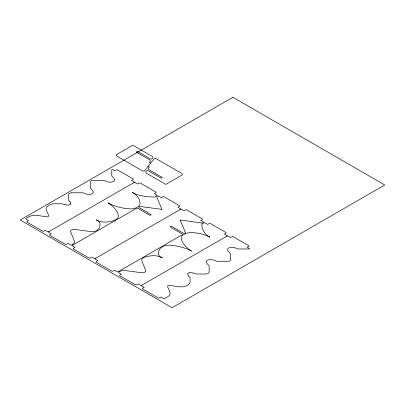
<?xml version="1.0" encoding="UTF-8"?>
<svg xmlns="http://www.w3.org/2000/svg" width="405" height="405" viewBox="0 0 405 405"><rect width="100%" height="100%" fill="white"/><g stroke="black" fill="none" stroke-linecap="round" stroke-linejoin="round"><path stroke-width="0.61" d="M161.909 209.38L140.201 206.469A0.861 0.496 0 0 0 139.391 206.601L139.259 206.677A1.291 0.744 0 0 0 139.259 207.73L151.273 214.66L150.058 215.364L138.044 208.428A1.291 0.744 0 0 0 136.222 208.428L72.434 245.258A0.861 0.496 0 0 0 72.434 245.956L74.991 247.43L73.472 248.305A0.861 0.496 0 0 0 73.472 249.009L88.963 257.955A0.861 0.496 0 0 0 90.178 257.955L91.697 257.079L94.127 258.481A0.861 0.496 0 0 0 95.342 258.481L180.392 209.375A0.861 0.496 0 0 1 181.607 209.375L184.037 210.777L185.556 209.901A0.861 0.496 0 0 1 186.771 209.901L202.262 218.847A0.861 0.496 0 0 1 202.262 219.545L200.743 220.426L203.295 221.899A0.861 0.496 0 0 1 203.295 222.598L202.93 222.811A1.291 0.744 0 0 1 201.715 223.008L180.534 220.047M180.235 220.138L180.503 220.042M147.952 166.506L149.329 167.149L148.25 168.607L148.615 169.533L162.4 177.511L161.185 178.215L148.124 170.672A0.861 0.496 0 0 0 146.909 170.672L146.605 170.849A3.007 1.736 0 0 0 146.605 173.305L165.832 184.407L181.769 175.203A2.147 1.24 0 0 0 181.769 173.451L156.705 158.983A4.298 2.481 0 0 0 155.485 158.487L154.432 158.477L144.22 171.118L143.173 171.107A4.298 2.481 0 0 1 141.947 170.616L116.888 156.148A2.147 1.24 0 0 1 116.888 154.391L132.825 145.192L152.052 156.295A3.007 1.736 0 0 1 152.052 158.75L151.748 158.922A0.861 0.496 0 0 1 150.533 158.922L137.472 151.384L136.257 152.083L150.037 160.061L150.402 160.993L149.329 162.451L150.706 163.094M48.924 231.68L133.974 182.579A0.861 0.496 0 0 1 135.189 182.579L137.619 183.981L139.138 183.106A0.861 0.496 0 0 1 140.353 183.106L155.844 192.051A0.861 0.496 0 0 1 155.844 192.75L154.325 193.625L156.877 195.099A0.861 0.496 0 0 1 156.877 195.802L154.811 196.997C147.106 196.982 138.95 196.131 132.288 192.36C135.655 194.41 140.019 198.065 140.039 202.981A8.591 4.961 0 0 1 137.563 206.955L136.703 207.451A8.591 4.961 0 0 1 128.937 208.808C121.662 208.276 114.316 206.251 108.029 202.905C112.069 205.451 117.045 209.527 118.25 214.979A8.591 4.961 0 0 1 115.901 219.459L114.666 220.173A8.591 4.961 0 0 1 110.55 221.494C105.69 222.497 100.435 222.451 96.274 219.854C100.076 221.55 101.103 223.995 99.124 228.096A8.591 4.961 0 0 1 96.83 230.47L96.653 230.577A6.445 3.721 0 0 1 90.634 231.569L74.768 229.432A3.437 1.984 0 0 0 70.642 231.817L74.338 240.975A6.445 3.721 0 0 1 72.617 244.453L71.827 244.903A0.861 0.496 0 0 1 70.612 244.903L68.06 243.43L66.541 244.306A0.861 0.496 0 0 1 65.326 244.306L49.835 235.366A0.861 0.496 0 0 1 49.835 234.662L51.354 233.786L48.924 232.384A0.861 0.496 0 0 1 48.924 231.68A0.861 0.496 0 0 1 47.709 231.68L45.279 230.278L43.76 231.154A0.861 0.496 0 0 1 42.545 231.154L27.054 222.213A0.861 0.496 0 0 1 27.054 221.51L28.573 220.634L26.021 219.161A0.861 0.496 0 0 1 26.021 218.457L28.998 216.741A8.591 4.961 0 0 1 37.128 215.43L46.21 216.721C47.289 217.181 49.354 216.331 48.625 215.328L46.388 210.084A8.591 4.961 0 0 1 48.195 205.679A13.502 7.796 0 0 1 48.929 205.234A8.591 4.961 0 0 1 55.004 203.781L61.094 203.781A4.298 2.481 0 0 1 63.626 204.257L65.048 204.738M226.805 236.176A0.861 0.496 0 0 0 226.805 235.472L224.375 234.07L225.894 233.194A0.861 0.496 0 0 0 225.894 232.49L210.403 223.545A0.861 0.496 0 0 0 209.188 223.545L207.669 224.426L205.117 222.952A0.861 0.496 0 0 0 203.902 222.952L201.832 224.142C201.705 229.832 205.234 234.946 209.861 237.148C204.393 234.166 197.858 232.688 191.464 232.673A8.591 4.961 0 0 0 184.584 234.105L183.723 234.601A8.591 4.961 0 0 0 181.374 239.082C182.579 244.534 187.555 248.609 191.595 251.156C185.308 247.809 177.962 245.784 170.687 245.253A8.591 4.961 0 0 0 162.921 246.61L161.686 247.323A8.591 4.961 0 0 0 159.398 249.698C157.722 252.882 157.975 256.724 162.243 257.59C162.435 257.666 162.37 257.929 162.182 257.97C158.051 255.17 152.796 255.423 147.967 256.294A8.591 4.961 0 0 0 143.856 257.615L143.674 257.722A6.445 3.721 0 0 0 141.952 261.2L145.648 270.358A3.437 1.984 0 0 1 141.527 272.737L125.656 270.606A6.445 3.721 0 0 0 119.637 271.598L118.852 272.054A0.861 0.496 0 0 0 118.852 272.757L121.404 274.231L119.885 275.106A0.861 0.496 0 0 0 119.885 275.805L135.376 284.75A0.861 0.496 0 0 0 136.591 284.75L138.11 283.875L140.54 285.277A0.861 0.496 0 0 0 141.755 285.277L226.805 236.176A0.861 0.496 0 0 1 228.02 236.176L230.45 237.578L231.969 236.702A0.861 0.496 0 0 1 233.184 236.702L248.675 245.643A0.861 0.496 0 0 1 248.675 246.346L247.156 247.222L249.526 248.594L249.394 248.959L239.142 248.989A4.298 2.481 0 0 1 236.54 248.483C233.3 246.189 223.408 247.252 229.493 252.553A4.298 2.481 0 0 1 230.374 254.056L230.374 260.147A1.716 0.992 0 0 1 229.873 260.85L229.63 260.987A1.716 0.992 0 0 1 228.415 261.281L217.91 261.281A4.298 2.481 0 0 1 215.308 260.769C212.073 258.481 202.166 259.519 208.251 264.845A4.298 2.481 0 0 1 209.132 266.348L209.132 272.003A3.437 1.984 0 0 1 208.124 273.405L208.079 273.431A3.437 1.984 0 0 1 205.649 274.013L197.427 274.013A4.293 2.476 0 0 1 194.891 273.532L193.469 273.056M71.918 192.78L81.714 192.78A4.298 2.481 0 0 1 84.321 193.291C87.52 195.544 97.483 194.633 91.373 189.216A4.298 2.481 0 0 1 90.492 187.712L90.492 181.648A1.716 0.992 0 0 1 90.993 180.949L91.236 180.807A1.716 0.992 0 0 1 92.451 180.519L102.997 180.519A4.298 2.481 0 0 1 105.604 181.025C108.818 183.288 118.761 182.351 112.656 176.96A4.298 2.481 0 0 1 111.775 175.456L111.82 169.553L112.463 169.462L114.838 170.829L116.356 169.953A0.861 0.496 0 0 1 117.572 169.953L133.063 178.894A0.861 0.496 0 0 1 133.063 179.597L131.544 180.473L133.974 181.875A0.861 0.496 0 0 1 133.974 182.579M180.24 220.214L185.429 232.581A0.861 0.496 0 0 1 185.201 233.047L185.07 233.123A1.291 0.744 0 0 1 183.247 233.123L171.234 226.187L170.019 226.891L182.032 233.822A1.291 0.744 0 0 1 182.032 234.875L118.245 271.704A0.861 0.496 0 0 1 117.03 271.704L114.478 270.231L112.96 271.107A0.861 0.496 0 0 1 111.745 271.107L96.253 262.162A0.861 0.496 0 0 1 96.253 261.463L97.772 260.582L95.342 259.18A0.861 0.496 0 0 1 95.342 258.481M188.441 275.992L189.256 276.787A4.298 2.481 0 0 1 190.082 278.25L190.082 281.769A8.591 4.961 0 0 1 187.566 285.277A13.502 7.796 0 0 1 186.796 285.697A8.591 4.961 0 0 1 179.162 286.74L170.08 285.449C168.733 285.262 167.073 285.479 167.665 286.841L169.903 292.086A8.591 4.961 0 0 1 167.64 296.779L164.658 298.5A0.861 0.496 0 0 1 163.443 298.5L160.891 297.027L159.373 297.903A0.861 0.496 0 0 1 158.158 297.903L142.666 288.957A0.861 0.496 0 0 1 142.666 288.259L144.185 287.383L141.755 285.981A0.861 0.496 0 0 1 141.755 285.277M70.095 201.827L69.265 201.007A4.293 2.476 0 0 1 68.435 199.538L68.435 194.795A3.437 1.984 0 0 1 71.872 192.81M161.914 209.309L156.781 197.063A1.291 0.744 0 0 1 157.12 196.364L157.484 196.152A0.861 0.496 0 0 1 158.699 196.152L161.256 197.625L162.775 196.749A0.861 0.496 0 0 1 163.99 196.749L179.481 205.694A0.861 0.496 0 0 1 179.481 206.393L177.962 207.274L180.392 208.676A0.861 0.496 0 0 1 180.392 209.375M69.989 201.857A5.67 3.27 0 0 1 70.647 204.014M70.581 204.004A2.491 1.438 0 0 1 69.959 204.692A2.526 1.458 0 0 1 68.825 205.021A5.635 3.255 0 0 1 65.109 204.677M189.682 272.737A5.67 3.27 0 0 1 193.408 273.117M189.692 272.773A2.491 1.438 0 0 0 188.502 273.132A2.526 1.458 0 0 0 187.935 273.785M188.527 275.932A5.635 3.255 0 0 1 187.869 273.78M232.875 97.281L20.25 220.036L172.125 307.719L384.75 184.964L232.875 97.281"/></g></svg>
